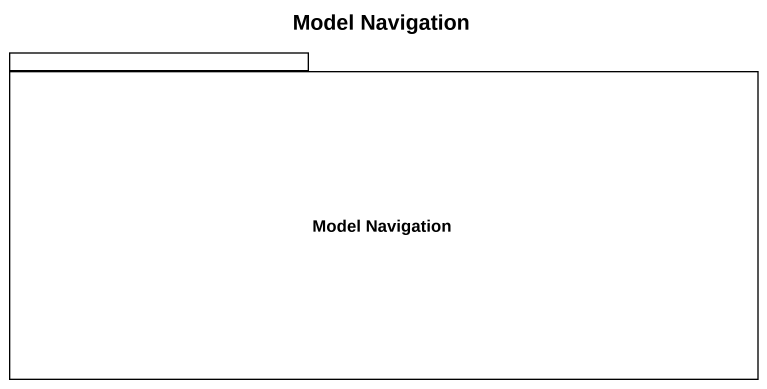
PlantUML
@startuml
title Model Navigation
package "Model Navigation" as Model_Navigation {
}
@enduml
